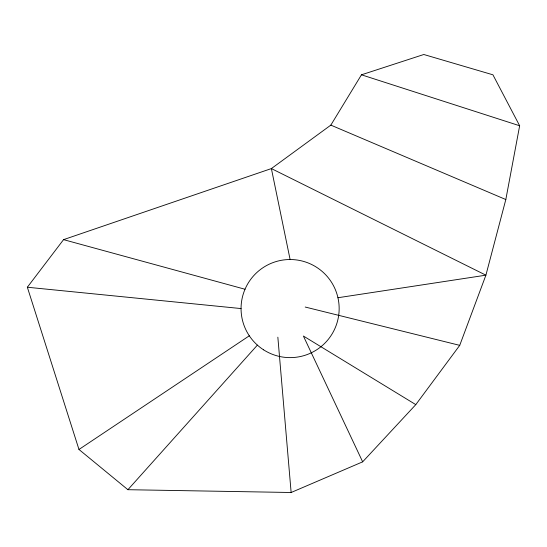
<?xml version="1.0" encoding="UTF-8"?>
<svg xmlns="http://www.w3.org/2000/svg" width="547" height="547" viewBox="0 0 547 547"><rect width="100%" height="100%" fill="white"/><g stroke="black" fill="none" stroke-linecap="round" stroke-linejoin="round"><path stroke-width="0.82" d="M505.818 199.539L519.65 125.762L492.929 74.809L423.809 54.502L361.458 74.809L330.839 125.119L271.38 168.579L63.555 239.641L27.35 287.237L78.973 449.477L127.909 489.702L291.134 492.498L362.661 461.839L415.795 404.623L459.733 345.355L485.907 275.175L505.818 199.539L330.839 125.119M127.909 489.702L257.391 345.109M78.973 449.477L249.316 335.796M337.943 297.732L485.907 275.175L271.38 168.579L290.108 259.524M27.35 287.237L241.063 308.57M305.212 307.038L459.733 345.355M63.555 239.641L245.029 289.254M361.458 74.809L519.65 125.762M415.795 404.623L303.394 336.029L362.661 461.839M277.849 337.184L291.134 492.498M263.579 349.827A49.045 49.045 0 0 0 339.099 310.922A49.045 49.045 0 0 0 267.647 264.967A49.045 49.045 0 0 0 263.579 349.827"/></g></svg>
